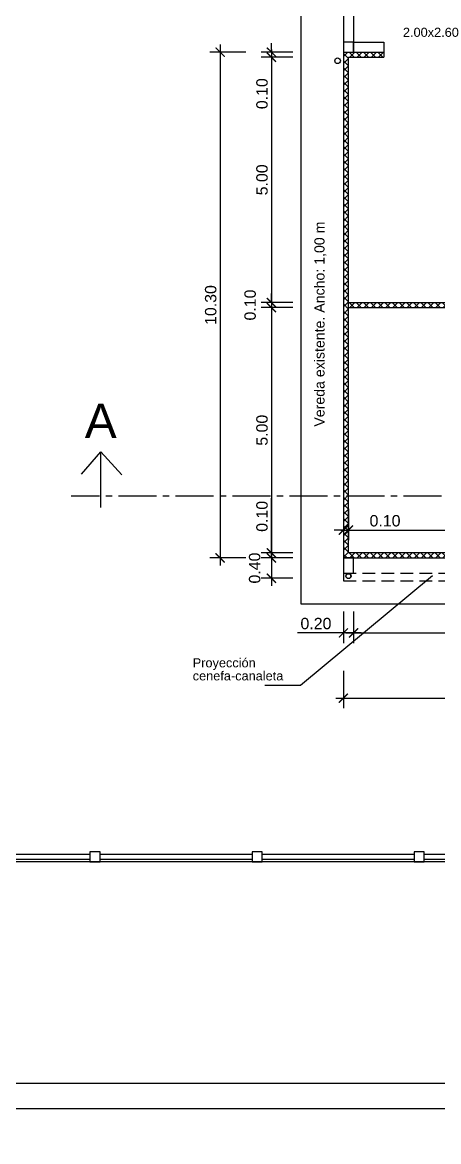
# Model space of a CAD drawing. Extents: x -106 to 115, y -156 to 65.
# Drawn here: x -19.23 to -11.02, y -106.64 to -84.51 of the extents above; entities that cross this region are included whole.
import ezdxf

# ---------------------------------------------------------------- set-up
doc = ezdxf.new("R2010")
doc.units = 0
doc.header["$LTSCALE"] = 100
doc.header["$MEASUREMENT"] = 0
doc.linetypes.add('CENTRO2', pattern=[1.125, 0.75, -0.125, 0.125, -0.125])
doc.linetypes.add('HIDDEN', pattern=[0.375, 0.25, -0.125])
doc.layers.get('0').update_dxf_attribs({"color": 9, "linetype": 'CONTINUOUS'})
doc.layers.get('DEFPOINTS').update_dxf_attribs({"color": 9, "linetype": 'CONTINUOUS'})
for name, color, linetype in [('AISLACIÓN', 9, 'CONTINUOUS'), ('APEOS', 9, 'HIDDEN'), ('COTAS', 9, 'CONTINUOUS'), ('DESAGüES', 9, 'CONTINUOUS'), ('MUROS', 9, 'CONTINUOUS'), ('PANELES', 9, 'CONTINUOUS'), ('RECUADRO', 9, 'CONTINUOUS'), ('texto', 9, 'CONTINUOUS'), ('UNTITLED-1', 9, 'CONTINUOUS')]:
    doc.layers.add(name, color=color, linetype=linetype)
doc.styles.get("Standard").update_dxf_attribs({"font": 'arial.ttf'})
doc.styles.add('STYLE1', font='arial.ttf', dxfattribs={"width": 0.9})
doc.dimstyles.new('ACOTA100', dxfattribs={"dimtxt": 0.225, "dimasz": 0.18, "dimexe": 0.2, "dimexo": 0.4, "dimgap": 0.07, "dimtad": 1, "dimzin": 0, "dimdsep": 46, "dimtxsty": 'STYLE1', "dimblk1": 'ARCHTICK', "dimblk2": 'ARCHTICK', "dimsah": 1, "dimcen": 0.05, "dimdle": 0.15, "dimclrd": 7, "dimclre": 7, "dimclrt": 7, "dimadec": 0, "dimazin": 0, "dimtfac": 1, "dimtmove": 2, "dimatfit": 3, "dimldrblk": 'ARCHTICK', "dimfxl": 1, "dimtvp": 1, "dimtolj": 1, "dimtzin": 0, "dimarcsym": 0})
pattern_1 = [(45, (0, -41.31745), (-0.07071068, 0.07071068), []), (135, (0, -41.31745), (-0.07071068, -0.07071068), [])]

# ---------------------------------------------------------------- blocks, each defined once
blk = doc.blocks.new('_ARCHTICK')
at = {"color": 0, "linetype": 'ByBlock', "const_width": 0.15}
blk.add_lwpolyline([(-0.5, -0.5), (0.5, 0.5)], dxfattribs=at)
blk = doc.blocks.new('*D5')
at = {"layer": 'COTAS', "color": 7, "linetype": 'Continuous', "lineweight": -2, "transparency": 16777216}
for p, q in [((-14.319, -85.1), (-14.319, -84.92)), ((-13.898, -85.1), (-14.519, -85.1)), ((-14.319, -85.1), (-14.319, -85.2)), ((-13.898, -85.2), (-14.519, -85.2)), ((-14.319, -85.2), (-14.319, -86.284))]:
    blk.add_line(p, q, dxfattribs=at)
at = {"layer": 'DEFPOINTS', "color": 0, "linetype": 'Continuous', "transparency": 16777216}
for p in [(-12.898, -85.1), (-14.319, -85.2), (-12.898, -85.2)]:
    blk.add_point(p, dxfattribs=at)
at = {"layer": 'COTAS', "color": 7, "linetype": 'Continuous', "lineweight": -2, "transparency": 16777216, "xscale": 0.18, "yscale": 0.18, "zscale": 0.18}
for p, rotation in [((-14.319, -85.1), 270), ((-14.319, -85.2), 90)]:
    blk.add_blockref('_ARCHTICK', p, dxfattribs=dict(at, rotation=rotation))
at = {"layer": 'COTAS', "color": 7, "linetype": 'Continuous', "transparency": 16777216, "insert": (-14.504, -85.922), "char_height": 0.225, "attachment_point": 5, "rotation": 90}
blk.add_mtext('\\A1;0.10', dxfattribs=at)
blk = doc.blocks.new('*D6')
at = {"layer": 'COTAS', "color": 7, "linetype": 'Continuous', "lineweight": -2, "transparency": 16777216}
for p, q in [((-14.319, -85.05), (-14.319, -90.2)), ((-13.898, -85.2), (-14.519, -85.2)), ((-13.898, -90.05), (-14.519, -90.05))]:
    blk.add_line(p, q, dxfattribs=at)
at = {"layer": 'DEFPOINTS', "color": 0, "linetype": 'Continuous', "transparency": 16777216}
for p in [(-12.898, -85.2), (-14.319, -90.05), (-12.898, -90.05)]:
    blk.add_point(p, dxfattribs=at)
at = {"layer": 'COTAS', "color": 7, "linetype": 'Continuous', "lineweight": -2, "transparency": 16777216, "xscale": 0.18, "yscale": 0.18, "zscale": 0.18}
for p, rotation in [((-14.319, -85.2), 90), ((-14.319, -90.05), 270)]:
    blk.add_blockref('_ARCHTICK', p, dxfattribs=dict(at, rotation=rotation))
at = {"layer": 'COTAS', "color": 7, "linetype": 'Continuous', "transparency": 16777216, "insert": (-14.504, -87.625), "char_height": 0.225, "attachment_point": 5, "rotation": 90}
blk.add_mtext('\\A1;5.00', dxfattribs=at)
blk = doc.blocks.new('*D7')
at = {"layer": 'COTAS', "color": 7, "linetype": 'Continuous', "lineweight": -2, "transparency": 16777216}
for p, q in [((-13.898, -90.05), (-14.519, -90.05)), ((-14.319, -90.05), (-14.319, -89.87)), ((-14.319, -90.05), (-14.319, -90.15)), ((-13.898, -90.15), (-14.519, -90.15)), ((-14.319, -90.15), (-14.319, -90.33))]:
    blk.add_line(p, q, dxfattribs=at)
at = {"layer": 'DEFPOINTS', "color": 0, "linetype": 'Continuous', "transparency": 16777216}
for p in [(-12.898, -90.05), (-14.319, -90.15), (-12.898, -90.15)]:
    blk.add_point(p, dxfattribs=at)
at = {"layer": 'COTAS', "color": 7, "linetype": 'Continuous', "lineweight": -2, "transparency": 16777216, "xscale": 0.18, "yscale": 0.18, "zscale": 0.18}
for p, rotation in [((-14.319, -90.05), 270), ((-14.319, -90.15), 90)]:
    blk.add_blockref('_ARCHTICK', p, dxfattribs=dict(at, rotation=rotation))
at = {"layer": 'COTAS', "color": 7, "linetype": 'Continuous', "transparency": 16777216, "insert": (-14.739, -90.1), "char_height": 0.225, "attachment_point": 5, "rotation": 90}
blk.add_mtext('\\A1;0.10', dxfattribs=at)
blk = doc.blocks.new('*D8')
at = {"layer": 'COTAS', "color": 7, "linetype": 'Continuous', "lineweight": -2, "transparency": 16777216}
for p, q in [((-14.319, -90), (-14.319, -95.15)), ((-13.898, -90.15), (-14.519, -90.15)), ((-13.898, -95), (-14.519, -95))]:
    blk.add_line(p, q, dxfattribs=at)
at = {"layer": 'DEFPOINTS', "color": 0, "linetype": 'Continuous', "transparency": 16777216}
for p in [(-12.898, -90.15), (-14.319, -95), (-12.898, -95)]:
    blk.add_point(p, dxfattribs=at)
at = {"layer": 'COTAS', "color": 7, "linetype": 'Continuous', "lineweight": -2, "transparency": 16777216, "xscale": 0.18, "yscale": 0.18, "zscale": 0.18}
for p, rotation in [((-14.319, -90.15), 90), ((-14.319, -95), 270)]:
    blk.add_blockref('_ARCHTICK', p, dxfattribs=dict(at, rotation=rotation))
at = {"layer": 'COTAS', "color": 7, "linetype": 'Continuous', "transparency": 16777216, "insert": (-14.504, -92.575), "char_height": 0.225, "attachment_point": 5, "rotation": 90}
blk.add_mtext('\\A1;5.00', dxfattribs=at)
blk = doc.blocks.new('*D9')
at = {"layer": 'COTAS', "color": 7, "linetype": 'Continuous', "lineweight": -2, "transparency": 16777216}
for p, q in [((-14.319, -95), (-14.319, -93.916)), ((-13.898, -95), (-14.519, -95)), ((-13.898, -95.1), (-14.519, -95.1)), ((-14.319, -95.1), (-14.319, -95)), ((-14.319, -95.1), (-14.319, -95.28))]:
    blk.add_line(p, q, dxfattribs=at)
at = {"layer": 'DEFPOINTS', "color": 0, "linetype": 'Continuous', "transparency": 16777216}
for p in [(-14.319, -95), (-12.898, -95), (-12.898, -95.1)]:
    blk.add_point(p, dxfattribs=at)
at = {"layer": 'COTAS', "color": 7, "linetype": 'Continuous', "lineweight": -2, "transparency": 16777216, "xscale": 0.18, "yscale": 0.18, "zscale": 0.18}
for p, rotation in [((-14.319, -95), 270), ((-14.319, -95.1), 90)]:
    blk.add_blockref('_ARCHTICK', p, dxfattribs=dict(at, rotation=rotation))
at = {"layer": 'COTAS', "color": 7, "linetype": 'Continuous', "transparency": 16777216, "insert": (-14.504, -94.278), "char_height": 0.225, "attachment_point": 5, "rotation": 90}
blk.add_mtext('\\A1;0.10', dxfattribs=at)
blk = doc.blocks.new('*D10')
at = {"layer": 'COTAS', "color": 7, "linetype": 'Continuous', "lineweight": -2, "transparency": 16777216}
for p, q in [((-13.898, -95.1), (-14.519, -95.1)), ((-14.319, -94.95), (-14.319, -95.65)), ((-13.898, -95.5), (-14.519, -95.5))]:
    blk.add_line(p, q, dxfattribs=at)
at = {"layer": 'DEFPOINTS', "color": 0, "linetype": 'Continuous', "transparency": 16777216}
for p in [(-12.898, -95.1), (-14.319, -95.5), (-12.898, -95.5)]:
    blk.add_point(p, dxfattribs=at)
at = {"layer": 'COTAS', "color": 7, "linetype": 'Continuous', "lineweight": -2, "transparency": 16777216, "xscale": 0.18, "yscale": 0.18, "zscale": 0.18}
for p, rotation in [((-14.319, -95.1), 90), ((-14.319, -95.5), 270)]:
    blk.add_blockref('_ARCHTICK', p, dxfattribs=dict(at, rotation=rotation))
at = {"layer": 'COTAS', "color": 7, "linetype": 'Continuous', "transparency": 16777216, "insert": (-14.649, -95.3), "char_height": 0.225, "attachment_point": 5, "rotation": 90}
blk.add_mtext('\\A1;0.40', dxfattribs=at)
blk = doc.blocks.new('*D11')
at = {"layer": 'COTAS', "color": 7, "linetype": 'Continuous', "lineweight": -2, "transparency": 16777216}
for p, q in [((-12.898, -94.127), (-12.898, -94.75)), ((-12.798, -94.127), (-12.798, -94.75)), ((-12.898, -94.55), (-13.078, -94.55)), ((-12.898, -94.55), (-12.798, -94.55)), ((-12.798, -94.55), (-11.715, -94.55))]:
    blk.add_line(p, q, dxfattribs=at)
at = {"layer": 'DEFPOINTS', "color": 0, "linetype": 'Continuous', "transparency": 16777216}
for p in [(-12.898, -93.727), (-12.798, -93.727), (-12.798, -94.55)]:
    blk.add_point(p, dxfattribs=at)
at = {"layer": 'COTAS', "color": 7, "linetype": 'Continuous', "lineweight": -2, "transparency": 16777216, "xscale": 0.18, "yscale": 0.18, "zscale": 0.18}
blk.add_blockref('_ARCHTICK', (-12.898, -94.55), dxfattribs=at)
at = {"layer": 'COTAS', "color": 7, "linetype": 'Continuous', "lineweight": -2, "transparency": 16777216, "xscale": 0.18, "yscale": 0.18, "zscale": 0.18, "rotation": 180}
blk.add_blockref('_ARCHTICK', (-12.798, -94.55), dxfattribs=at)
at = {"layer": 'COTAS', "color": 7, "linetype": 'Continuous', "transparency": 16777216, "insert": (-12.076, -94.366), "char_height": 0.225, "attachment_point": 5}
blk.add_mtext('\\A1;0.10', dxfattribs=at)
blk = doc.blocks.new('*D12')
at = {"layer": 'COTAS', "color": 7, "linetype": 'Continuous', "lineweight": -2, "transparency": 16777216}
for p, q in [((-12.898, -96.16), (-12.898, -96.783)), ((-12.698, -96.16), (-12.698, -96.783)), ((-12.898, -96.583), (-13.802, -96.583)), ((-12.548, -96.583), (-12.898, -96.583))]:
    blk.add_line(p, q, dxfattribs=at)
at = {"layer": 'DEFPOINTS', "color": 0, "linetype": 'Continuous', "transparency": 16777216}
for p in [(-12.898, -95.76), (-12.698, -95.76), (-12.898, -96.583)]:
    blk.add_point(p, dxfattribs=at)
at = {"layer": 'COTAS', "color": 7, "linetype": 'Continuous', "lineweight": -2, "transparency": 16777216, "xscale": 0.18, "yscale": 0.18, "zscale": 0.18, "rotation": 180}
blk.add_blockref('_ARCHTICK', (-12.898, -96.583), dxfattribs=at)
at = {"layer": 'COTAS', "color": 7, "linetype": 'Continuous', "lineweight": -2, "transparency": 16777216, "xscale": 0.18, "yscale": 0.18, "zscale": 0.18}
blk.add_blockref('_ARCHTICK', (-12.698, -96.583), dxfattribs=at)
at = {"layer": 'COTAS', "color": 7, "linetype": 'Continuous', "transparency": 16777216, "insert": (-13.44, -96.398), "char_height": 0.225, "attachment_point": 5}
blk.add_mtext('\\A1;0.20', dxfattribs=at)
blk = doc.blocks.new('*D13')
at = {"layer": 'COTAS', "color": 7, "linetype": 'Continuous', "lineweight": -2, "transparency": 16777216}
for p, q in [((-12.798, -94.127), (-12.798, -94.75)), ((3.803, -94.127), (3.803, -94.75)), ((-12.948, -94.55), (3.953, -94.55))]:
    blk.add_line(p, q, dxfattribs=at)
at = {"layer": 'DEFPOINTS', "color": 0, "linetype": 'Continuous', "transparency": 16777216}
for p in [(-12.798, -93.727), (3.803, -93.727), (3.803, -94.55)]:
    blk.add_point(p, dxfattribs=at)
at = {"layer": 'COTAS', "color": 7, "linetype": 'Continuous', "lineweight": -2, "transparency": 16777216, "xscale": 0.18, "yscale": 0.18, "zscale": 0.18, "rotation": 180}
blk.add_blockref('_ARCHTICK', (-12.798, -94.55), dxfattribs=at)
at = {"layer": 'COTAS', "color": 7, "linetype": 'Continuous', "lineweight": -2, "transparency": 16777216, "xscale": 0.18, "yscale": 0.18, "zscale": 0.18}
blk.add_blockref('_ARCHTICK', (3.803, -94.55), dxfattribs=at)
at = {"layer": 'COTAS', "color": 7, "linetype": 'Continuous', "transparency": 16777216, "insert": (-4.498, -94.366), "char_height": 0.225, "attachment_point": 5}
blk.add_mtext('\\A1;15.70', dxfattribs=at)
blk = doc.blocks.new('*D17')
at = {"layer": 'COTAS', "color": 7, "linetype": 'Continuous', "lineweight": -2, "transparency": 16777216}
for p, q in [((-12.698, -96.26), (-12.698, -96.783)), ((-7.648, -96.26), (-7.648, -96.783)), ((-12.848, -96.583), (-7.498, -96.583))]:
    blk.add_line(p, q, dxfattribs=at)
at = {"layer": 'DEFPOINTS', "color": 0, "linetype": 'Continuous', "transparency": 16777216}
for p in [(-12.698, -95.86), (-7.648, -95.86), (-7.648, -96.583)]:
    blk.add_point(p, dxfattribs=at)
at = {"layer": 'COTAS', "color": 7, "linetype": 'Continuous', "lineweight": -2, "transparency": 16777216, "xscale": 0.18, "yscale": 0.18, "zscale": 0.18, "rotation": 180}
blk.add_blockref('_ARCHTICK', (-12.698, -96.583), dxfattribs=at)
at = {"layer": 'COTAS', "color": 7, "linetype": 'Continuous', "lineweight": -2, "transparency": 16777216, "xscale": 0.18, "yscale": 0.18, "zscale": 0.18}
blk.add_blockref('_ARCHTICK', (-7.648, -96.583), dxfattribs=at)
at = {"layer": 'COTAS', "color": 7, "linetype": 'Continuous', "transparency": 16777216, "insert": (-10.173, -96.398), "char_height": 0.225, "attachment_point": 5}
blk.add_mtext('\\A1;4.825', dxfattribs=at)
blk = doc.blocks.new('*D28')
at = {"layer": 'COTAS', "color": 7, "linetype": 'Continuous', "lineweight": -2, "transparency": 16777216}
for p, q in [((-12.898, -97.331), (-12.898, -98.073)), ((8.303, -97.331), (8.303, -98.073)), ((-13.048, -97.873), (8.453, -97.873))]:
    blk.add_line(p, q, dxfattribs=at)
at = {"layer": 'DEFPOINTS', "color": 0, "linetype": 'Continuous', "transparency": 16777216}
for p in [(-12.898, -96.931), (8.303, -96.931), (8.303, -97.873)]:
    blk.add_point(p, dxfattribs=at)
at = {"layer": 'COTAS', "color": 7, "linetype": 'Continuous', "lineweight": -2, "transparency": 16777216, "xscale": 0.18, "yscale": 0.18, "zscale": 0.18, "rotation": 180}
blk.add_blockref('_ARCHTICK', (-12.898, -97.873), dxfattribs=at)
at = {"layer": 'COTAS', "color": 7, "linetype": 'Continuous', "lineweight": -2, "transparency": 16777216, "xscale": 0.18, "yscale": 0.18, "zscale": 0.18}
blk.add_blockref('_ARCHTICK', (8.303, -97.873), dxfattribs=at)
at = {"layer": 'COTAS', "color": 7, "linetype": 'Continuous', "transparency": 16777216, "insert": (-2.298, -97.688), "char_height": 0.225, "attachment_point": 5}
blk.add_mtext('\\A1;20.30', dxfattribs=at)
blk = doc.blocks.new('*D29')
at = {"layer": 'COTAS', "color": 7, "linetype": 'Continuous', "lineweight": -2, "transparency": 16777216}
for p, q in [((-15.332, -84.95), (-15.332, -95.25)), ((-14.823, -85.1), (-15.532, -85.1)), ((-14.823, -95.1), (-15.532, -95.1))]:
    blk.add_line(p, q, dxfattribs=at)
at = {"layer": 'DEFPOINTS', "color": 0, "linetype": 'Continuous', "transparency": 16777216}
for p in [(-14.423, -85.1), (-15.332, -95.1), (-14.423, -95.1)]:
    blk.add_point(p, dxfattribs=at)
at = {"layer": 'COTAS', "color": 7, "linetype": 'Continuous', "lineweight": -2, "transparency": 16777216, "xscale": 0.18, "yscale": 0.18, "zscale": 0.18}
for p, rotation in [((-15.332, -85.1), 90), ((-15.332, -95.1), 270)]:
    blk.add_blockref('_ARCHTICK', p, dxfattribs=dict(at, rotation=rotation))
at = {"layer": 'COTAS', "color": 7, "linetype": 'Continuous', "transparency": 16777216, "insert": (-15.517, -90.1), "char_height": 0.225, "attachment_point": 5, "rotation": 90}
blk.add_mtext('\\A1;10.30', dxfattribs=at)

msp = doc.modelspace()

# ---------------------------------------------------------------- hatches: boundary and pattern name
at = {"layer": 'AISLACIÓN', "linetype": 'Continuous'}
h = msp.add_hatch(dxfattribs=at)
h.set_pattern_fill('ANSI37', color=256, scale=0.8, style=0)
h.set_pattern_definition(pattern_1)
h.paths.add_polyline_path([(-12.798, -85.2), (-12.098, -85.2), (-12.098, -85.1), (-12.698, -85.1), (-12.898, -85.1), (-12.898, -85.35), (-12.898, -89.221), (-12.798, -89.221)])
h = msp.add_hatch(dxfattribs=at)
h.set_pattern_fill('ANSI37', color=256, scale=0.8, style=0)
h.set_pattern_definition(pattern_1)
h.paths.add_polyline_path([(8.303, -85.1), (6.103, -85.1), (6.103, -85.2), (8.203, -85.2), (8.203, -95), (-12.798, -95), (-12.898, -95), (-12.898, -95.1), (8.303, -95.1)])
h = msp.add_hatch(dxfattribs=at)
h.set_pattern_fill('ANSI37', color=256, scale=0.8, style=0)
h.set_pattern_definition(pattern_1)
h.paths.add_polyline_path([(-12.798, -89.221), (-12.898, -89.221), (-12.898, -93.341), (-12.798, -93.341)])
h = msp.add_hatch(dxfattribs=at)
h.set_pattern_fill('ANSI37', color=256, scale=0.8, style=0)
h.set_pattern_definition(pattern_1)
h.paths.add_polyline_path([(3.803, -90.05), (-12.798, -90.05), (-12.798, -90.15), (3.803, -90.15)])
h = msp.add_hatch(dxfattribs=at)
h.set_pattern_fill('ANSI37', color=256, scale=0.8, style=0)
h.set_pattern_definition(pattern_1)
h.paths.add_polyline_path([(-12.798, -93.341), (-12.898, -93.341), (-12.898, -95), (-12.798, -95)])

# ---------------------------------------------------------------- linework, layer by layer
at = {"linetype": 'Continuous'}
for p, q in [((-12.898, -60.3), (-12.898, -85.1)), ((-12.698, -60.3), (-12.698, -85.1)), ((-12.698, -84.9), (-12.098, -84.9)), ((-12.698, -85.1), (-12.098, -85.1))]:
    msp.add_line(p, q, dxfattribs=at)
msp.add_lwpolyline([(-12.898, -85.1), (-12.698, -85.1), (-12.698, -84.9), (-12.898, -84.9)], close=True, dxfattribs=at)
at = {"linetype": 'Continuous', "flags": 128}
for points in [[(-18.067, -93.441), (-17.687, -92.999), (-17.272, -93.457)], [(-17.687, -94.1), (-17.687, -92.999)], [(-11.14, -95.456), (-13.745, -97.623), (-14.449, -97.623)]]:
    msp.add_lwpolyline(points, dxfattribs=at)
at = {"linetype": 'CENTRO2', "ltscale": 0.01, "flags": 128}
msp.add_lwpolyline([(-9.837, -93.878), (-18.271, -93.878)], dxfattribs=at)
at = {"linetype": 'Continuous'}
for radius in [0.05, 0.0468]:
    msp.add_circle((-12.798, -95.459), radius, dxfattribs=at)
at = {"layer": 'APEOS', "linetype": 'HIDDEN', "ltscale": 0.01}
for p, q in [((-12.898, -95.4), (-12.898, -95.55)), ((-12.898, -95.4), (15.302, -95.4)), ((-12.898, -95.55), (15.302, -95.55))]:
    msp.add_line(p, q, dxfattribs=at)
at = {"layer": 'DESAGüES', "linetype": 'Continuous'}
msp.add_circle((-13.013, -85.271), 0.055, dxfattribs=at)
at = {"layer": 'MUROS', "linetype": 'Continuous'}
for p, q in [((31.917, -101.108), (-24.301, -101.108)), ((-20.901, -100.958), (-17.901, -100.958)), ((-20.901, -101.058), (-17.901, -101.058)), ((-17.701, -100.958), (-14.701, -100.958)), ((-17.701, -101.058), (-14.701, -101.058)), ((-14.501, -100.958), (-11.501, -100.958)), ((-14.501, -101.058), (-11.501, -101.058)), ((-11.301, -100.958), (-8.301, -100.958)), ((-11.301, -101.058), (-8.301, -101.058))]:
    msp.add_line(p, q, dxfattribs=at)
for points in [[(-12.898, -95.4), (-12.698, -95.4), (-12.698, -95.1), (-12.898, -95.1)], [(-17.901, -101.108), (-17.701, -101.108), (-17.701, -100.908), (-17.901, -100.908)], [(-14.701, -101.108), (-14.501, -101.108), (-14.501, -100.908), (-14.701, -100.908)], [(-11.501, -101.108), (-11.301, -101.108), (-11.301, -100.908), (-11.501, -100.908)]]:
    msp.add_lwpolyline(points, close=True, dxfattribs=at)
at = {"layer": 'PANELES', "linetype": 'Continuous'}
for p, q in [((-12.098, -84.9), (-12.098, -85.1)), ((-12.898, -85.1), (-12.898, -95.1)), ((-12.098, -85.1), (-12.098, -85.2)), ((-12.798, -85.2), (-12.098, -85.2)), ((-12.798, -95), (-12.798, -85.2)), ((-12.798, -90.05), (3.803, -90.05)), ((-12.798, -90.15), (3.803, -90.15)), ((-12.898, -95.1), (8.303, -95.1)), ((8.203, -95), (-12.798, -95))]:
    msp.add_line(p, q, dxfattribs=at)
at = {"layer": 'RECUADRO', "linetype": 'Continuous'}
for points in [[(-49.788, -6.855), (75.434, -6.855), (75.434, -105.99), (-49.788, -105.99)], [(-47.288, -7.355), (74.934, -7.355), (74.934, -105.49), (-47.288, -105.49)]]:
    msp.add_lwpolyline(points, close=True, dxfattribs=at)
at = {"layer": 'texto', "linetype": 'Continuous'}
msp.add_circle((4.578, -45.728), 110.721, dxfattribs=at)
at = {"layer": 'UNTITLED-1', "linetype": 'Continuous'}
for p, q in [((-13.733, -96.014), (-13.733, -69.5)), ((15.302, -96.014), (-13.733, -96.014))]:
    msp.add_line(p, q, dxfattribs=at)

# ---------------------------------------------------------------- texts
at = {"linetype": 'Continuous'}
for s, p in [('2.00x2.60', (-11.723, -84.798)), ('Proyección', (-15.873, -97.263)), ('cenefa-canaleta', (-15.873, -97.521))]:
    msp.add_text(s, height=0.18, dxfattribs=at).set_placement(p)
msp.add_text('Vereda existente. Ancho: 1,00 m', height=0.2, rotation=90, dxfattribs=at).set_placement((-13.271, -92.504))
at = {"layer": 'UNTITLED-1'}
msp.add_text('A', height=0.677, dxfattribs=at).set_placement((-18.004, -92.729))

# ---------------------------------------------------------------- dimensions: what is measured, and where the dimension line sits
at = {"layer": 'COTAS', "linetype": 'Continuous'}
for base, p1, p2, text, override, picture, middle in [((-15.332, -95.1), (-14.423, -85.1), (-14.423, -95.1), '10.30', {"dimtxsty": 'Standard'}, '*D29', (-15.517, -90.1)), ((-14.319, -90.05), (-12.898, -85.2), (-12.898, -90.05), '5.00', {"dimexo": 1, "dimtxsty": 'Standard'}, '*D6', (-14.504, -87.625)), ((-14.319, -95), (-12.898, -90.15), (-12.898, -95), '5.00', {"dimexo": 1, "dimtxsty": 'Standard'}, '*D8', (-14.504, -92.575))]:
    dim = msp.add_linear_dim(base=base, p1=p1, p2=p2, angle=90, text=text, dimstyle='ACOTA100', override=override, dxfattribs=at)
    dim.commit()
    dim.dimension.update_dxf_attribs({"geometry": picture, "text_midpoint": middle})
for base, p1, p2, override, picture, middle in [((-14.319, -85.2), (-12.898, -85.1), (-12.898, -85.2), {"dimexo": 1, "dimtxsty": 'Standard', "dimtmove": 0}, '*D5', (-14.504, -85.922)), ((-14.319, -90.15), (-12.898, -90.05), (-12.898, -90.15), {"dimexo": 1, "dimtxsty": 'Standard'}, '*D7', (-14.739, -90.1)), ((-14.319, -95), (-12.898, -95.1), (-12.898, -95), {"dimexo": 1, "dimtxsty": 'Standard', "dimtmove": 0}, '*D9', (-14.504, -94.278)), ((-14.319, -95.5), (-12.898, -95.1), (-12.898, -95.5), {"dimexo": 1, "dimgap": 0.01, "dimtxsty": 'Standard'}, '*D10', (-14.649, -95.3))]:
    dim = msp.add_linear_dim(base=base, p1=p1, p2=p2, angle=90, dimstyle='ACOTA100', override=override, dxfattribs=at)
    dim.commit()
    dim.dimension.update_dxf_attribs({"geometry": picture, "text_midpoint": middle})
for base, p1, p2, picture, middle in [((-12.798, -94.55), (-12.898, -93.727), (-12.798, -93.727), '*D11', (-12.076, -94.366)), ((-12.898, -96.583), (-12.698, -95.76), (-12.898, -95.76), '*D12', (-13.44, -96.398))]:
    dim = msp.add_linear_dim(base=base, p1=p1, p2=p2, dimstyle='ACOTA100', override={"dimtxsty": 'Standard', "dimtmove": 0}, dxfattribs=at)
    dim.commit()
    dim.dimension.update_dxf_attribs({"geometry": picture, "text_midpoint": middle})
for base, p1, p2, text, picture, middle in [((3.803, -94.55), (-12.798, -93.727), (3.803, -93.727), '15.70', '*D13', (-4.498, -94.366)), ((-7.648, -96.583), (-12.698, -95.86), (-7.648, -95.86), '4.825', '*D17', (-10.173, -96.398)), ((8.303, -97.873), (-12.898, -96.931), (8.303, -96.931), '20.30', '*D28', (-2.298, -97.688))]:
    dim = msp.add_linear_dim(base=base, p1=p1, p2=p2, text=text, dimstyle='ACOTA100', override={"dimtxsty": 'Standard'}, dxfattribs=at)
    dim.commit()
    dim.dimension.update_dxf_attribs({"geometry": picture, "text_midpoint": middle})

doc.saveas('drawing.dxf')
